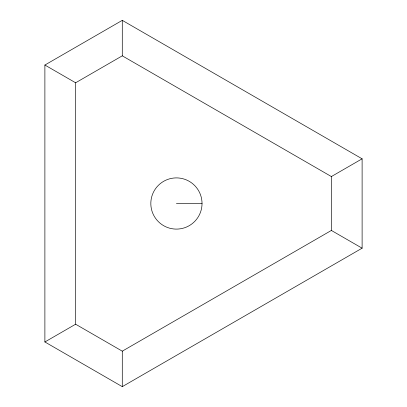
<?xml version="1.0" encoding="UTF-8"?>
<svg xmlns="http://www.w3.org/2000/svg" width="407" height="407" viewBox="0 0 407 407"><rect width="100%" height="100%" fill="white"/><g stroke="black" fill="none" stroke-linecap="round" stroke-linejoin="round"><path stroke-width="0.61" d="M44.887 65.034L122.283 20.35L362.113 158.816L362.113 248.184L122.283 386.65L44.887 341.966L44.887 65.034L75.621 82.779L75.621 324.221L122.283 351.165L331.379 230.443L331.379 176.557L122.283 55.835L75.621 82.779M44.887 341.966L75.621 324.221M331.379 176.557L362.113 158.816M176.429 203.5L202.035 203.5A25.61 25.61 0 0 0 163.624 181.324A25.61 25.61 0 0 0 163.624 225.676A25.61 25.61 0 0 0 202.035 203.5M331.379 230.443L362.113 248.184M122.283 20.35L122.283 55.835M122.283 351.165L122.283 386.65"/></g></svg>
